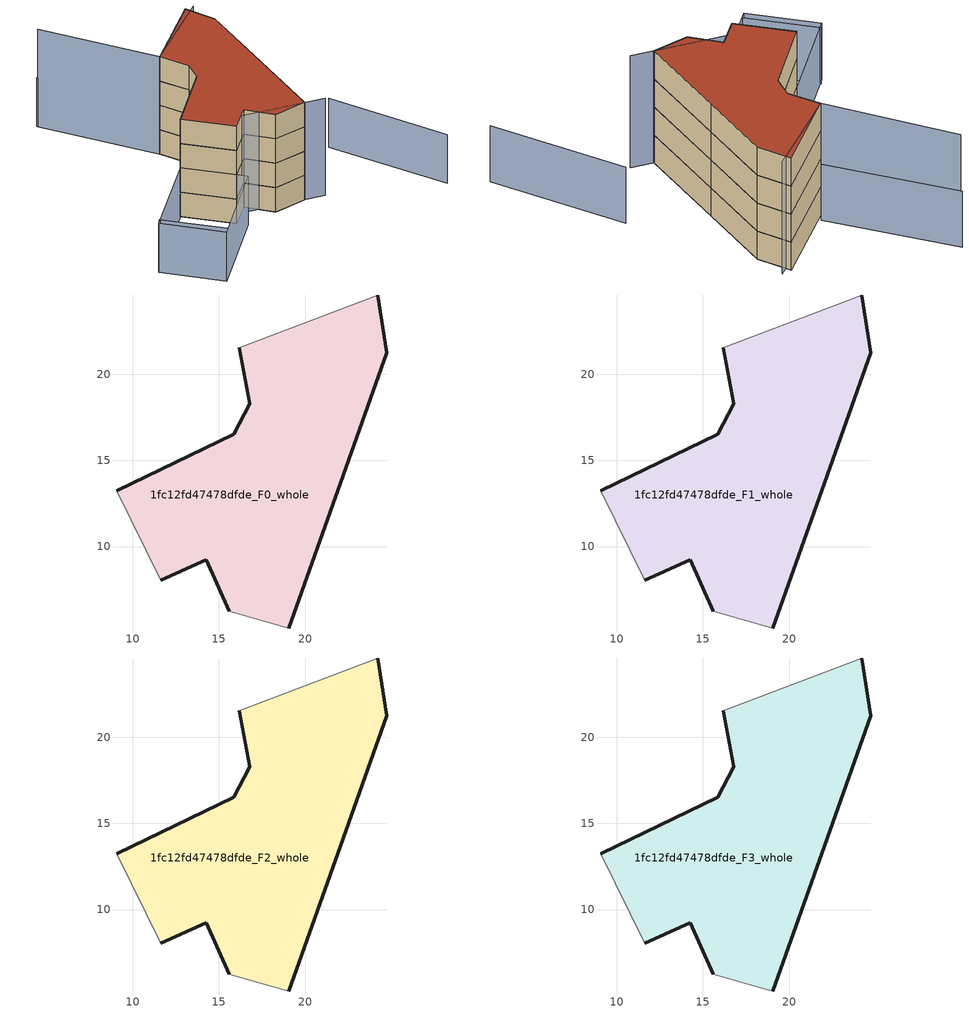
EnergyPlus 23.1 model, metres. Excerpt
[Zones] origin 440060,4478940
1fc12fd47478dfde_F0_whole
 floor ground (EU_floor_Construction): 19.07,5.27 22.22,14.14 24.75,21.25 24.21,24.61 16.18,21.53 16.79,18.28 15.86,16.51 9.06,13.23 11.63,8.05 14.26,9.24 15.61,6.24 z0
 wall outside (EU_wall_Construction): 15.61,6.24 14.26,9.24 11.63,8.05 / 9.06,13.23 15.86,16.51 16.79,18.28 16.18,21.53 / 24.21,24.61 24.75,21.25 22.22,14.14 19.07,5.27 z0:3
 wall adiabatic (EU_wall_Construction): 11.63,8.05 9.06,13.23 / 16.18,21.53 24.21,24.61 / 19.07,5.27 15.61,6.24 z0:3
1fc12fd47478dfde_F1_whole
 floor to 1fc12fd47478dfde_F0_whole (EU_floor_Construction): 19.06,5.27 22.22,14.14 24.75,21.25 24.21,24.61 16.18,21.53 16.79,18.28 15.86,16.51 9.06,13.23 11.63,8.05 14.25,9.24 15.61,6.24 z3
 wall outside (EU_wall_Construction): 15.61,6.24 14.26,9.24 11.63,8.05 / 9.06,13.23 15.86,16.51 16.79,18.28 16.18,21.53 / 24.21,24.61 24.75,21.25 22.22,14.14 19.07,5.27 z3:6
 wall adiabatic (EU_wall_Construction): 11.63,8.05 9.06,13.23 / 16.18,21.53 24.21,24.61 / 19.07,5.27 15.61,6.24 z3:6
1fc12fd47478dfde_F2_whole
 floor to 1fc12fd47478dfde_F1_whole (EU_floor_Construction): 19.06,5.27 22.22,14.14 24.75,21.25 24.21,24.61 16.18,21.53 16.79,18.28 15.86,16.51 9.06,13.23 11.63,8.05 14.25,9.24 15.61,6.24 z6
 wall outside (EU_wall_Construction): 15.61,6.24 14.26,9.24 11.63,8.05 / 9.06,13.23 15.86,16.51 16.79,18.28 16.18,21.53 / 24.21,24.61 24.75,21.25 22.22,14.14 19.07,5.27 z6:9
 wall adiabatic (EU_wall_Construction): 11.63,8.05 9.06,13.23 / 16.18,21.53 24.21,24.61 / 19.07,5.27 15.61,6.24 z6:9
1fc12fd47478dfde_F3_whole
 floor to 1fc12fd47478dfde_F2_whole (EU_floor_Construction): 19.06,5.27 22.22,14.14 24.75,21.25 24.21,24.61 16.18,21.53 16.79,18.28 15.86,16.51 9.06,13.23 11.63,8.05 14.25,9.24 15.61,6.24 z9
 wall outside (EU_wall_Construction): 15.61,6.24 14.26,9.24 11.63,8.05 / 9.06,13.23 15.86,16.51 16.79,18.28 16.18,21.53 / 24.21,24.61 24.75,21.25 22.22,14.14 19.07,5.27 z9:12
 wall adiabatic (EU_wall_Construction): 11.63,8.05 9.06,13.23 / 16.18,21.53 24.21,24.61 / 19.07,5.27 15.61,6.24 z9:12
 roof outside (EU_roof_Construction): 24.21,24.61 24.75,21.25 22.22,14.14 19.07,5.27 15.61,6.24 14.26,9.24 11.63,8.05 9.06,13.23 15.86,16.51 16.79,18.28 16.18,21.53 z12
shading: 30.14,-4.14 27.66,8.98 / 0.77,9.37 3.87,3.05 / 12.27,34.1 16.74,22.04 / 0.26,8.98 9.15,13.27 / 9.15,13.27 12.16,7.03 / 12.16,7.03 3.27,2.74 / 3.27,2.74 0.26,8.98 z0:6; 13.41,8.76 20.91,4.12 / 25.08,24.3 16.18,21.53 / 16.18,21.53 12.3,34.01 z0:12
[Building]
EU S2 Campaign: North Axis=0; Terrain=City; Solar Distribution=FullExterior
[Site:Location]
Madrid: Latitude=40.5; Longitude=-3.5; Time Zone=1; Elevation=609
[SizingPeriod:WeatherFileDays]
AnnualSizingPeriod: Begin Month=1; Begin Day of Month=1; End Month=12; End Day of Month=31; Day of Week for Start Day=Monday; Use Weather File Daylight Saving Period=No; Use Weather File Rain and Snow Indicators=No
[MATERIAL]
EU_InternalMass_Material: Roughness=MediumRough; Thickness=0.1; Conductivity=1; Density=1800; Specific Heat=900; Thermal Absorptance=0.9; Solar Absorptance=0.7; Visible Absorptance=0.7
[MATERIAL:NOMASS] Roughness=MediumRough; Thermal Absorptance=0.9; Solar Absorptance=0.7; Visible Absorptance=0.7
Name | Thermal Resistance
EU_wall_NoMass | 0.459673
EU_roof_NoMass | 0.495815
EU_floor_NoMass | 0.788942
[CONSTRUCTION]
EU_wall_Construction: EU_wall_NoMass
EU_roof_Construction: EU_roof_NoMass
EU_floor_Construction: EU_floor_NoMass
EU_InternalMass_Construction: EU_InternalMass_Material
[ZONE] Type=1; Multiplier=1; Ceiling Height=autocalculate; Floor Area=autocalculate; Part of Total Floor Area=Yes
Name | Volume
1fc12fd47478dfde_F0_whole | 441.038
1fc12fd47478dfde_F1_whole; 1fc12fd47478dfde_F2_whole; 1fc12fd47478dfde_F3_whole | 441.039
[INTERNALMASS] Construction=EU_InternalMass_Construction; Surface Area=147.016
Name | Zone or ZoneList
1fc12fd47478dfde_F0_whole_EU_InternalMass | 1fc12fd47478dfde_F0_whole
1fc12fd47478dfde_F1_whole_EU_InternalMass | 1fc12fd47478dfde_F1_whole
1fc12fd47478dfde_F2_whole_EU_InternalMass | 1fc12fd47478dfde_F2_whole
1fc12fd47478dfde_F3_whole_EU_InternalMass | 1fc12fd47478dfde_F3_whole
[OTHEREQUIPMENT] Fuel Type=Electricity; Design Level Calculation Method=Watts/Area; Power per Zone Floor Area=1; Fraction Latent=0; Fraction Radiant=0; Fraction Lost=0; Carbon Dioxide Generation Rate=0; EndUse Subcategory=EU_Step8_InternalGains
Name | Zone or ZoneList or Space or SpaceList | Schedule
EU_Step8_InternalGain_1fc12fd47478dfde_F0_whole_f000 | 1fc12fd47478dfde_F0_whole | EU_Step8_GainSchedule_1fc12fd47478dfde_F0_whole_f000
EU_Step8_InternalGain_1fc12fd47478dfde_F1_whole_f000 | 1fc12fd47478dfde_F1_whole | EU_Step8_GainSchedule_1fc12fd47478dfde_F1_whole_f000
EU_Step8_InternalGain_1fc12fd47478dfde_F2_whole_f000 | 1fc12fd47478dfde_F2_whole | EU_Step8_GainSchedule_1fc12fd47478dfde_F2_whole_f000
EU_Step8_InternalGain_1fc12fd47478dfde_F3_whole_f000 | 1fc12fd47478dfde_F3_whole | EU_Step8_GainSchedule_1fc12fd47478dfde_F3_whole_f000
[ZONEVENTILATION:DESIGNFLOWRATE] Schedule=EU_AlwaysOn; Design Flow Rate Calculation Method=AirChanges/Hour; Air Changes per Hour=0.719161; Ventilation Type=Natural; Fan Pressure Rise=0; Fan Total Efficiency=1; Constant Term Coefficient=1; Temperature Term Coefficient=0; Velocity Term Coefficient=0; Velocity Squared Term Coefficient=0; Minimum Indoor Temperature=-100; Maximum Indoor Temperature=100; Delta Temperature=-100; Minimum Outdoor Temperature=-100; Maximum Outdoor Temperature=100; Maximum Wind Speed=40
Name | Zone or ZoneList or Space or SpaceList
EU_ConstantAir_1fc12fd47478dfde_F0_whole | 1fc12fd47478dfde_F0_whole
EU_ConstantAir_1fc12fd47478dfde_F1_whole | 1fc12fd47478dfde_F1_whole
EU_ConstantAir_1fc12fd47478dfde_F2_whole | 1fc12fd47478dfde_F2_whole
EU_ConstantAir_1fc12fd47478dfde_F3_whole | 1fc12fd47478dfde_F3_whole
[HVACTEMPLATE:THERMOSTAT] Constant Heating Setpoint=20; Constant Cooling Setpoint=50
EU_HeatOnly_1fc12fd47478dfde_F0_whole; EU_HeatOnly_1fc12fd47478dfde_F1_whole; EU_HeatOnly_1fc12fd47478dfde_F2_whole; EU_HeatOnly_1fc12fd47478dfde_F3_whole
[HVACTEMPLATE:ZONE:IDEALLOADSAIRSYSTEM] System Availability Schedule=EU_AlwaysOn; Maximum Heating Supply Air Temperature=50; Minimum Cooling Supply Air Temperature=13; Maximum Heating Supply Air Humidity Ratio=0.0156; Minimum Cooling Supply Air Humidity Ratio=0.0077; Heating Limit=NoLimit; Cooling Limit=NoLimit; Heating Availability Schedule=EU_AlwaysOn; Cooling Availability Schedule=EU_CoolingOff; Dehumidification Control Type=ConstantSensibleHeatRatio; Cooling Sensible Heat Ratio=0.7; Dehumidification Setpoint=60; Humidification Control Type=None; Humidification Setpoint=30; Outdoor Air Method=None; Outdoor Air Flow Rate per Person=0.00944; Outdoor Air Flow Rate per Zone Floor Area=0; Outdoor Air Flow Rate per Zone=0; Demand Controlled Ventilation Type=None; Outdoor Air Economizer Type=NoEconomizer; Heat Recovery Type=None; Sensible Heat Recovery Effectiveness=0.7; Latent Heat Recovery Effectiveness=0.65
Name | Template Thermostat
1fc12fd47478dfde_F0_whole | EU_HeatOnly_1fc12fd47478dfde_F0_whole
1fc12fd47478dfde_F1_whole | EU_HeatOnly_1fc12fd47478dfde_F1_whole
1fc12fd47478dfde_F2_whole | EU_HeatOnly_1fc12fd47478dfde_F2_whole
1fc12fd47478dfde_F3_whole | EU_HeatOnly_1fc12fd47478dfde_F3_whole
[SIZING:ZONE] Zone Cooling Design Supply Air Temperature Input Method=SupplyAirTemperature; Zone Cooling Design Supply Air Temperature=13; Zone Heating Design Supply Air Temperature Input Method=SupplyAirTemperature; Zone Heating Design Supply Air Temperature=50; Zone Cooling Design Supply Air Humidity Ratio=0.008; Zone Heating Design Supply Air Humidity Ratio=0.008; Cooling Design Air Flow Method=DesignDay; Cooling Design Air Flow Rate=0; Cooling Minimum Air Flow per Zone Floor Area=0.000762; Cooling Minimum Air Flow=0; Cooling Minimum Air Flow Fraction=0.2; Heating Design Air Flow Method=DesignDay; Heating Design Air Flow Rate=0; Heating Maximum Air Flow per Zone Floor Area=0.002032; Heating Maximum Air Flow=0.141576; Heating Maximum Air Flow Fraction=0.3; Account for Dedicated Outdoor Air System=No; Dedicated Outdoor Air System Control Strategy=NeutralSupplyAir; Dedicated Outdoor Air Low Setpoint Temperature for Design=autosize; Dedicated Outdoor Air High Setpoint Temperature for Design=autosize; Zone Load Sizing Method=Sensible Load Only No Latent Load; Zone Latent Cooling Design Supply Air Humidity Ratio Input Method=HumidityRatioDifference; Zone Cooling Design Supply Air Humidity Ratio Difference=0.005; Zone Latent Heating Design Supply Air Humidity Ratio Input Method=HumidityRatioDifference; Zone Humidification Design Supply Air Humidity Ratio Difference=0.005
1fc12fd47478dfde_F0_whole; 1fc12fd47478dfde_F1_whole; 1fc12fd47478dfde_F2_whole; 1fc12fd47478dfde_F3_whole
[SCHEDULE:CONSTANT]
Name | Hourly Value
EU_AlwaysOn | 1
EU_CoolingOff | 0
[SCHEDULE:FILE] Column Number=1; Rows to Skip at Top=0; Number of Hours of Data=8760; Column Separator=Comma; Interpolate to Timestep=No; Minutes per Item=60; Adjust Schedule for Daylight Savings=Yes
Name | File
EU_Step8_GainSchedule_1fc12fd47478dfde_F0_whole_f000 | ../../schedules/1fc12fd47478dfde/1fc12fd47478dfde_F0_whole_f000_gain.csv
EU_Step8_GainSchedule_1fc12fd47478dfde_F1_whole_f000 | ../../schedules/1fc12fd47478dfde/1fc12fd47478dfde_F1_whole_f000_gain.csv
EU_Step8_GainSchedule_1fc12fd47478dfde_F2_whole_f000 | ../../schedules/1fc12fd47478dfde/1fc12fd47478dfde_F2_whole_f000_gain.csv
EU_Step8_GainSchedule_1fc12fd47478dfde_F3_whole_f000 | ../../schedules/1fc12fd47478dfde/1fc12fd47478dfde_F3_whole_f000_gain.csv
